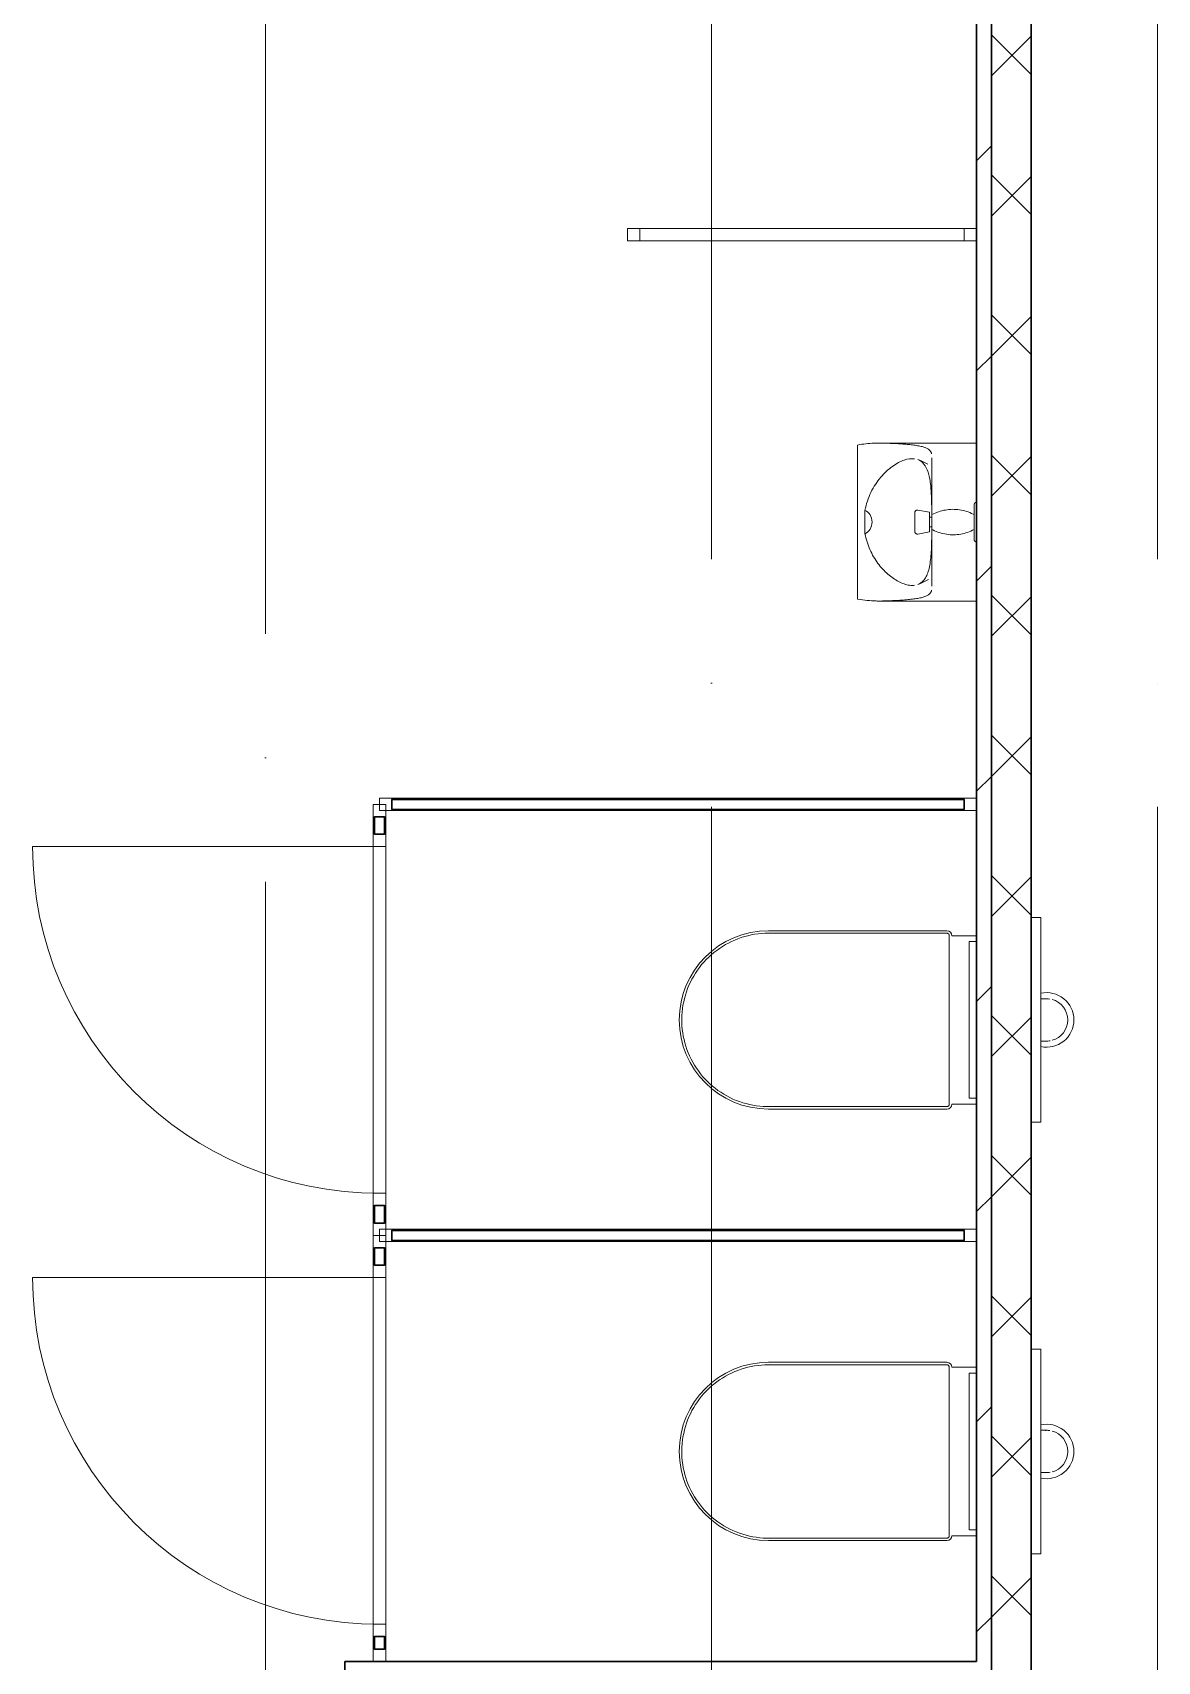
# Model space of a CAD drawing. Header units: millimetres. Extents: x -88595 to 880822, y -1054509 to -148035.
# Drawn here: x 313693 to 315963, y -272077 to -268789 of the extents above; entities that cross this region are included whole.
import ezdxf

# ---------------------------------------------------------------- set-up
doc = ezdxf.new("R2010")
doc.units = ezdxf.units.MM
doc.linetypes.add('ADSK_Линия сетки', pattern=[25, 20, -2.5, 0, -2.5])
for name, color, linetype, lineweight in [('Витраж', 7, 'Continuous', 9), ('Двери', 7, 'Continuous', 9), ('Оборудование', 7, 'Continuous', 18), ('Оси', 7, 'Continuous', 9), ('Сантехника', 7, 'Continuous', 18), ('Стены наружные', 7, 'Continuous', 18), ('Стены разрез', 7, 'Continuous', 30)]:
    doc.layers.add(name, color=color, linetype=linetype, lineweight=lineweight)

# ---------------------------------------------------------------- blocks, each defined once
blk = doc.blocks.new('2 этаж')
at = {"layer": 'Витраж', "extrusion": (0, 0, -1)}
for p, q in [((344227.9, 658624), (344227.9, 658599)), ((344252.9, 658624), (344227.9, 658624)), ((344252.9, 658599), (344252.9, 658624)), ((344227.9, 658599), (344252.9, 658599))]:
    blk.add_line(p, q, dxfattribs=at)
at = {"layer": 'Витраж'}
for p, q in [((344252.9, 658599), (344252.9, 658624)), ((344252.9, 658624), (344907.5, 658624)), ((344907.5, 658624), (344907.5, 658599)), ((344932.5, 658624), (344907.5, 658624)), ((344907.5, 658624), (344907.5, 658599)), ((344907.5, 658599), (344252.9, 658599)), ((344907.5, 658599), (344932.5, 658599)), ((343752.5, 657474), (344907.5, 657474)), ((343715, 657436.5), (343715, 657401.5)), ((343740, 657436.5), (343740, 657401.5)), ((343752.5, 657449), (344907.5, 657449)), ((343715, 657376.5), (343715, 656676.5)), ((343740, 657376.5), (343740, 656676.5)), ((343715, 656651.5), (343715, 656616.5)), ((343740, 656651.5), (343740, 656616.5)), ((343752.5, 656604), (344907.5, 656604)), ((343752.5, 656579), (344907.5, 656579)), ((343715, 656566.5), (343715, 656531.5)), ((343740, 656566.5), (343740, 656531.5)), ((343715, 656506.5), (343715, 655806.5)), ((343740, 656506.5), (343740, 655806.5)), ((343715, 655781.5), (343715, 655756.5)), ((343740, 655781.5), (343740, 655756.5))]:
    blk.add_line(p, q, dxfattribs=at)
at = {"layer": 'Витраж', "lineweight": 18, "extrusion": (0, 0, -1)}
for p, q in [((343740, 657461.5), (343715, 657461.5)), ((343715, 657461.5), (343715, 657436.5)), ((343752.5, 657474), (343727.5, 657474)), ((343727.5, 657474), (343727.5, 657449)), ((343740, 657436.5), (343740, 657461.5)), ((343752.5, 657449), (343752.5, 657474)), ((343715, 657436.5), (343740, 657436.5)), ((343727.5, 657449), (343752.5, 657449)), ((343740, 657401.5), (343715, 657401.5)), ((343715, 657401.5), (343715, 657376.5)), ((343740, 657376.5), (343740, 657401.5)), ((343715, 657376.5), (343740, 657376.5)), ((343740, 656676.5), (343715, 656676.5)), ((343715, 656676.5), (343715, 656651.5)), ((343740, 656651.5), (343740, 656676.5)), ((343715, 656651.5), (343740, 656651.5)), ((343752.5, 656604), (343727.5, 656604)), ((343727.5, 656604), (343727.5, 656579)), ((343752.5, 656579), (343752.5, 656604)), ((343740, 656591.5), (343715, 656591.5)), ((343715, 656591.5), (343715, 656566.5)), ((343727.5, 656579), (343752.5, 656579)), ((343740, 656566.5), (343740, 656591.5)), ((343715, 656566.5), (343740, 656566.5)), ((343740, 656531.5), (343715, 656531.5)), ((343715, 656531.5), (343715, 656506.5)), ((343715, 656506.5), (343740, 656506.5)), ((343740, 656506.5), (343740, 656531.5)), ((343740, 655806.5), (343715, 655806.5)), ((343715, 655806.5), (343715, 655781.5)), ((343715, 655781.5), (343740, 655781.5)), ((343740, 655781.5), (343740, 655806.5))]:
    blk.add_line(p, q, dxfattribs=at)
at = {"layer": 'Витраж', "lineweight": 18}
for p, q in [((344932.5, 657474), (344907.5, 657474)), ((344907.5, 657474), (344907.5, 657449)), ((344932.5, 657449), (344932.5, 657474)), ((344907.5, 657449), (344932.5, 657449)), ((343740, 656616.5), (343715, 656616.5)), ((343715, 656616.5), (343715, 656591.5)), ((343740, 656591.5), (343740, 656616.5)), ((344932.5, 656604), (344907.5, 656604)), ((344907.5, 656604), (344907.5, 656579)), ((344932.5, 656579), (344932.5, 656604)), ((343715, 656591.5), (343740, 656591.5)), ((344907.5, 656579), (344932.5, 656579)), ((343740, 655756.5), (343715, 655756.5)), ((343715, 655756.5), (343715, 655731.5)), ((343740, 655731.5), (343740, 655756.5)), ((343715, 655731.5), (343740, 655731.5))]:
    blk.add_line(p, q, dxfattribs=at)
at = {"layer": 'Двери'}
for p, q in [((343715, 657376.5), (343027.5, 657376.5)), ((343715, 656506.5), (343027.5, 656506.5))]:
    blk.add_line(p, q, dxfattribs=at)
for centre in [(343727.5, 657376.5), (343727.5, 656506.5)]:
    blk.add_arc(centre, 700, 180, 270, dxfattribs=at)
at = {"layer": 'Оси', "linetype": 'ADSK_Линия сетки', "ltscale": 100}
for p, q in [((343497.5, 697307.1), (343497.5, 631330.4)), ((344397.5, 662456.5), (344397.5, 632600.4)), ((345297.5, 662456.5), (345297.5, 632600.4))]:
    blk.add_line(p, q, dxfattribs=at)
at = {"layer": 'Сантехника'}
for p, q in [((344692.5, 657876), (344692.5, 658187)), ((344932.5, 658191), (344735.4, 658191)), ((344842.3, 658141.5), (344842.3, 658040.2)), ((344707.3, 658031.5), (344707.3, 658055.1)), ((344837.5, 658051.5), (344813.8, 658055.7)), ((344837.5, 658031.5), (344837.5, 658051.5)), ((344842.1, 658055.4), (344842.1, 658040.2)), ((344707.3, 658007.9), (344707.3, 658031.5)), ((344842.5, 658041.5), (344837.5, 658041.5)), ((344837.5, 658011.5), (344837.5, 658031.5)), ((344837.5, 658021.5), (344842.5, 658021.5)), ((344842.1, 658022.8), (344842.1, 658007.6)), ((344842.3, 658022.8), (344842.3, 657921.5)), ((344842.5, 658046.5), (344842.5, 658031.5)), ((344842.5, 658031.5), (344842.5, 658016.5)), ((344813.8, 658007.3), (344837.5, 658011.5)), ((344735.4, 657872.1), (344932.5, 657872.1)), ((344872.5, 657206.5), (344512.5, 657206.5)), ((344872.5, 657201.5), (344512.5, 657201.5)), ((344877.5, 656856.5), (344877.5, 657196.5)), ((344932.5, 657196.5), (344882.5, 657196.5)), ((344917.5, 656868.3), (344917.5, 657184.7)), ((344917.5, 657184.7), (344932.5, 657184.7)), ((344932.5, 656868.3), (344917.5, 656868.3)), ((344512.5, 656851.5), (344872.5, 656851.5)), ((344512.5, 656846.5), (344872.5, 656846.5)), ((344882.5, 656856.5), (344932.5, 656856.5)), ((344872.5, 656335.3), (344512.5, 656335.3)), ((344872.5, 656330.3), (344512.5, 656330.3)), ((344877.5, 655985.3), (344877.5, 656325.3)), ((344932.5, 656325.3), (344882.5, 656325.3)), ((344917.5, 655997.1), (344917.5, 656313.5)), ((344917.5, 656313.5), (344932.5, 656313.5)), ((344512.5, 655980.3), (344872.5, 655980.3)), ((344882.5, 655985.3), (344932.5, 655985.3)), ((344932.5, 655997.1), (344917.5, 655997.1)), ((344512.5, 655975.3), (344872.5, 655975.3))]:
    blk.add_line(p, q, dxfattribs=at)
at = {"layer": 'Сантехника', "lineweight": 9}
for p, q in [((345062.5, 657233.3), (345042.5, 657233.3)), ((345062.5, 657208.3), (345062.5, 657233.3)), ((345062.5, 657208.3), (345062.5, 656844.8)), ((345062.5, 656819.8), (345062.5, 656844.8)), ((345042.5, 656819.8), (345062.5, 656819.8)), ((345062.5, 656362), (345042.5, 656362)), ((345062.5, 656337), (345062.5, 656362)), ((345062.5, 656337), (345062.5, 655973.5)), ((345042.5, 655948.5), (345062.5, 655948.5)), ((345062.5, 655948.5), (345062.5, 655973.5))]:
    blk.add_line(p, q, dxfattribs=at)
at = {"layer": 'Сантехника', "flags": 128}
for points in [[(344833.9, 658148.4), (344828.7, 658151.1), (344823.3, 658153.7), (344817.8, 658156.1), (344813.8, 658157.6)], [(344808, 658050.8), (344808, 658051), (344808, 658051.2), (344808, 658051.4), (344808, 658051.6), (344808.1, 658051.7), (344808.1, 658051.9), (344808.2, 658052.1), (344808.2, 658052.3), (344808.3, 658052.5), (344808.4, 658052.7), (344808.4, 658052.9), (344808.5, 658053.1), (344808.6, 658053.2), (344808.7, 658053.4), (344808.8, 658053.6), (344808.9, 658053.7), (344809.1, 658053.9), (344809.2, 658054.1), (344809.3, 658054.2), (344809.5, 658054.3), (344809.6, 658054.5), (344809.8, 658054.6), (344809.9, 658054.7), (344810.1, 658054.9), (344810.3, 658055), (344810.4, 658055.1), (344810.6, 658055.2), (344810.8, 658055.3), (344811, 658055.3), (344811.1, 658055.4), (344811.3, 658055.5), (344811.5, 658055.5), (344811.7, 658055.6), (344811.9, 658055.6), (344812.1, 658055.7), (344812.3, 658055.7), (344812.5, 658055.7), (344812.7, 658055.8), (344812.9, 658055.8), (344813.1, 658055.8), (344813.3, 658055.7), (344813.5, 658055.7), (344813.7, 658055.7), (344813.8, 658055.7)], [(344808, 658031.5), (344808, 658032.3), (344808, 658033), (344808, 658033.8), (344808, 658034.6), (344808, 658035.3), (344808, 658036.1), (344808, 658036.8), (344808, 658037.6), (344808, 658038.3), (344808, 658039), (344808, 658039.7), (344808, 658040.4), (344808, 658041.1), (344808, 658041.7), (344808, 658042.4), (344808, 658043), (344808, 658043.6), (344808, 658044.2), (344808, 658044.8), (344808, 658045.3), (344808, 658045.8), (344808, 658046.3), (344808, 658046.8), (344808, 658047.3), (344808, 658047.7), (344808, 658048.1), (344808, 658048.5), (344808, 658048.8), (344808, 658049.2), (344808, 658049.4), (344808, 658049.7), (344808, 658049.9), (344808, 658050.2), (344808, 658050.3), (344808, 658050.5), (344808, 658050.6), (344808, 658050.7), (344808, 658050.7), (344808, 658050.8)], [(344808, 658050.8), (344808, 658050.7), (344808, 658050.7), (344808, 658050.6), (344808, 658050.5), (344808, 658050.4), (344808, 658050.2), (344808, 658050), (344808, 658049.8), (344808, 658049.5), (344808, 658049.2), (344808, 658048.9), (344808, 658048.6), (344808, 658048.2), (344808, 658047.8), (344808, 658047.4), (344808, 658046.9), (344808, 658046.5), (344808, 658046), (344808, 658045.5), (344808, 658044.9), (344808, 658044.4), (344808, 658043.8), (344808, 658043.2), (344808, 658042.5), (344808, 658041.9), (344808, 658041.3), (344808, 658040.6), (344808, 658039.9), (344808, 658039.2), (344808, 658038.5), (344808, 658037.8), (344808, 658037), (344808, 658036.3), (344808, 658035.5), (344808, 658034.8), (344808, 658034), (344808, 658033.3), (344808, 658032.5), (344808, 658031.7), (344808, 658031.5)], [(344842.5, 658046.5), (344845.7, 658048.1), (344849, 658049.6), (344852.3, 658051), (344855.7, 658052.3), (344859.1, 658053.4), (344862.6, 658054.3), (344866.1, 658055.2), (344869.6, 658055.8), (344873.2, 658056.4), (344876.7, 658056.8), (344880.3, 658057.1), (344883.9, 658057.2), (344887.5, 658057.1), (344891.1, 658057), (344894.7, 658056.6), (344898.3, 658056.2), (344901.8, 658055.6), (344905.4, 658054.8), (344908.8, 658054), (344912.3, 658052.9), (344915.7, 658051.8), (344919.1, 658050.5), (344922.4, 658049), (344925.6, 658047.5), (344927.5, 658046.5)], [(344927.5, 658066.5), (344927.5, 658066.7), (344927.5, 658066.9), (344927.5, 658067.1), (344927.6, 658067.3), (344927.6, 658067.5), (344927.6, 658067.7), (344927.7, 658067.9), (344927.8, 658068.1), (344927.8, 658068.3), (344927.9, 658068.5), (344928, 658068.6), (344928.1, 658068.8), (344928.2, 658069), (344928.3, 658069.2), (344928.4, 658069.3), (344928.5, 658069.5), (344928.6, 658069.6), (344928.7, 658069.8), (344928.9, 658070), (344929, 658070.1), (344929.2, 658070.2), (344929.3, 658070.4), (344929.5, 658070.5), (344929.6, 658070.6), (344929.8, 658070.7), (344930, 658070.8), (344930.1, 658070.9), (344930.3, 658071), (344930.5, 658071.1), (344930.7, 658071.2), (344930.9, 658071.2), (344931.1, 658071.3), (344931.3, 658071.3), (344931.5, 658071.4), (344931.7, 658071.4), (344931.8, 658071.5), (344932, 658071.5), (344932.2, 658071.5), (344932.4, 658071.5), (344932.5, 658071.5)], [(344927.5, 658046.5), (344927.5, 658047.7), (344927.5, 658048.9), (344927.5, 658050.1), (344927.5, 658051.3), (344927.5, 658052.4), (344927.5, 658053.5), (344927.5, 658054.6), (344927.5, 658055.6), (344927.5, 658056.6), (344927.5, 658057.6), (344927.5, 658058.5), (344927.5, 658059.4), (344927.5, 658060.2), (344927.5, 658061), (344927.5, 658061.7), (344927.5, 658062.4), (344927.5, 658063), (344927.5, 658063.6), (344927.5, 658064.1), (344927.5, 658064.6), (344927.5, 658065), (344927.5, 658065.4), (344927.5, 658065.7), (344927.5, 658066), (344927.5, 658066.2), (344927.5, 658066.4), (344927.5, 658066.5), (344927.5, 658066.5)], [(344927.5, 658066.5), (344927.5, 658066.5), (344927.5, 658066.4), (344927.5, 658066.3), (344927.5, 658066.1), (344927.5, 658065.8), (344927.5, 658065.5), (344927.5, 658065.1), (344927.5, 658064.7), (344927.5, 658064.3), (344927.5, 658063.7), (344927.5, 658063.2), (344927.5, 658062.6), (344927.5, 658061.9), (344927.5, 658061.2), (344927.5, 658060.4), (344927.5, 658059.6), (344927.5, 658058.7), (344927.5, 658057.8), (344927.5, 658056.9), (344927.5, 658055.9), (344927.5, 658054.9), (344927.5, 658053.8), (344927.5, 658052.7), (344927.5, 658051.6), (344927.5, 658050.4), (344927.5, 658049.2), (344927.5, 658048), (344927.5, 658046.8), (344927.5, 658045.5), (344927.5, 658044.2), (344927.5, 658042.9), (344927.5, 658041.5), (344927.5, 658040.2), (344927.5, 658038.8), (344927.5, 658037.5), (344927.5, 658036.1), (344927.5, 658034.7), (344927.5, 658033.3), (344927.5, 658031.9), (344927.5, 658031.5)], [(344808, 658031.5), (344808, 658030.7), (344808, 658030), (344808, 658029.2), (344808, 658028.4), (344808, 658027.7), (344808, 658026.9), (344808, 658026.2), (344808, 658025.5), (344808, 658024.7), (344808, 658024), (344808, 658023.3), (344808, 658022.6), (344808, 658021.9), (344808, 658021.3), (344808, 658020.6), (344808, 658020), (344808, 658019.4), (344808, 658018.8), (344808, 658018.2), (344808, 658017.7), (344808, 658017.2), (344808, 658016.7), (344808, 658016.2), (344808, 658015.7), (344808, 658015.3), (344808, 658014.9), (344808, 658014.5), (344808, 658014.2), (344808, 658013.9), (344808, 658013.6), (344808, 658013.3), (344808, 658013.1), (344808, 658012.9), (344808, 658012.7), (344808, 658012.5), (344808, 658012.4), (344808, 658012.3), (344808, 658012.3), (344808, 658012.3)], [(344808, 658012.3), (344808, 658012.3), (344808, 658012.3), (344808, 658012.4), (344808, 658012.5), (344808, 658012.6), (344808, 658012.8), (344808, 658013), (344808, 658013.2), (344808, 658013.5), (344808, 658013.8), (344808, 658014.1), (344808, 658014.4), (344808, 658014.8), (344808, 658015.2), (344808, 658015.6), (344808, 658016.1), (344808, 658016.5), (344808, 658017), (344808, 658017.6), (344808, 658018.1), (344808, 658018.7), (344808, 658019.2), (344808, 658019.8), (344808, 658020.5), (344808, 658021.1), (344808, 658021.8), (344808, 658022.4), (344808, 658023.1), (344808, 658023.8), (344808, 658024.5), (344808, 658025.3), (344808, 658026), (344808, 658026.7), (344808, 658027.5), (344808, 658028.2), (344808, 658029), (344808, 658029.8), (344808, 658030.5), (344808, 658031.3), (344808, 658031.5)], [(344927.5, 658016.5), (344924.3, 658014.9), (344921, 658013.4), (344917.7, 658012), (344914.3, 658010.7), (344910.9, 658009.6), (344907.4, 658008.7), (344903.9, 658007.9), (344900.4, 658007.2), (344896.8, 658006.6), (344893.3, 658006.2), (344889.7, 658006), (344886.1, 658005.8), (344882.5, 658005.9), (344878.9, 658006), (344875.3, 658006.4), (344871.7, 658006.8), (344868.2, 658007.4), (344864.6, 658008.2), (344861.2, 658009.1), (344857.7, 658010.1), (344854.3, 658011.2), (344850.9, 658012.5), (344847.6, 658014), (344844.4, 658015.5), (344842.5, 658016.5)], [(344927.5, 658031.5), (344927.5, 658030.1), (344927.5, 658028.7), (344927.5, 658027.3), (344927.5, 658025.9), (344927.5, 658024.6), (344927.5, 658023.2), (344927.5, 658021.8), (344927.5, 658020.5), (344927.5, 658019.2), (344927.5, 658017.9), (344927.5, 658016.6), (344927.5, 658015.3), (344927.5, 658014.1), (344927.5, 658012.9), (344927.5, 658011.7), (344927.5, 658010.6), (344927.5, 658009.5), (344927.5, 658008.4), (344927.5, 658007.4), (344927.5, 658006.4), (344927.5, 658005.4), (344927.5, 658004.5), (344927.5, 658003.7), (344927.5, 658002.8), (344927.5, 658002.1), (344927.5, 658001.3), (344927.5, 658000.6), (344927.5, 658000), (344927.5, 657999.4), (344927.5, 657998.9), (344927.5, 657998.4), (344927.5, 657998), (344927.5, 657997.6), (344927.5, 657997.3), (344927.5, 657997), (344927.5, 657996.8), (344927.5, 657996.7), (344927.5, 657996.6), (344927.5, 657996.5)], [(344813.8, 658007.3), (344813.6, 658007.3), (344813.4, 658007.3), (344813.2, 658007.3), (344813, 658007.3), (344812.8, 658007.3), (344812.6, 658007.3), (344812.4, 658007.3), (344812.2, 658007.3), (344812, 658007.3), (344811.8, 658007.4), (344811.6, 658007.4), (344811.5, 658007.5), (344811.3, 658007.6), (344811.1, 658007.6), (344810.9, 658007.7), (344810.7, 658007.8), (344810.5, 658007.9), (344810.4, 658008), (344810.2, 658008.1), (344810, 658008.2), (344809.9, 658008.3), (344809.7, 658008.4), (344809.6, 658008.6), (344809.4, 658008.7), (344809.3, 658008.9), (344809.1, 658009), (344809, 658009.2), (344808.9, 658009.3), (344808.8, 658009.5), (344808.7, 658009.7), (344808.6, 658009.8), (344808.5, 658010), (344808.4, 658010.2), (344808.3, 658010.4), (344808.3, 658010.6), (344808.2, 658010.8), (344808.1, 658010.9), (344808.1, 658011.1), (344808, 658011.3), (344808, 658011.5), (344808, 658011.7), (344808, 658011.9), (344808, 658012.1), (344808, 658012.3)], [(344927.5, 657996.5), (344927.5, 657996.5), (344927.5, 657996.6), (344927.5, 657996.8), (344927.5, 657997), (344927.5, 657997.2), (344927.5, 657997.5), (344927.5, 657997.9), (344927.5, 657998.3), (344927.5, 657998.7), (344927.5, 657999.3), (344927.5, 657999.8), (344927.5, 658000.5), (344927.5, 658001.1), (344927.5, 658001.9), (344927.5, 658002.6), (344927.5, 658003.4), (344927.5, 658004.3), (344927.5, 658005.2), (344927.5, 658006.1), (344927.5, 658007.1), (344927.5, 658008.1), (344927.5, 658009.2), (344927.5, 658010.3), (344927.5, 658011.4), (344927.5, 658012.6), (344927.5, 658013.8), (344927.5, 658015), (344927.5, 658016.3)], [(344932.5, 657991.5), (344932.3, 657991.5), (344932.1, 657991.5), (344931.9, 657991.5), (344931.7, 657991.6), (344931.5, 657991.6), (344931.3, 657991.6), (344931.1, 657991.7), (344930.9, 657991.8), (344930.7, 657991.8), (344930.6, 657991.9), (344930.4, 657992), (344930.2, 657992.1), (344930, 657992.2), (344929.8, 657992.3), (344929.7, 657992.4), (344929.5, 657992.5), (344929.4, 657992.6), (344929.2, 657992.7), (344929.1, 657992.9), (344928.9, 657993), (344928.8, 657993.2), (344928.6, 657993.3), (344928.5, 657993.5), (344928.4, 657993.6), (344928.3, 657993.8), (344928.2, 657994), (344928.1, 657994.1), (344928, 657994.3), (344927.9, 657994.5), (344927.8, 657994.7), (344927.8, 657994.9), (344927.7, 657995.1), (344927.7, 657995.3), (344927.6, 657995.5), (344927.6, 657995.7), (344927.5, 657995.9), (344927.5, 657996.1), (344927.5, 657996.3), (344927.5, 657996.5), (344927.5, 657996.5)], [(344813.8, 657905.4), (344819.4, 657907.6), (344824.9, 657910), (344830.2, 657912.6), (344835.3, 657915.5)], [(344512.5, 657201.5), (344505.5, 657201.4), (344498.5, 657200.9), (344491.6, 657200.2), (344484.6, 657199.3), (344477.7, 657198), (344470.9, 657196.5), (344464.1, 657194.7), (344457.5, 657192.6), (344450.9, 657190.3), (344444.4, 657187.7), (344438, 657184.8), (344431.7, 657181.7), (344425.5, 657178.4), (344419.5, 657174.8), (344413.7, 657170.9), (344408, 657166.9), (344402.5, 657162.6), (344397.1, 657158.1), (344391.9, 657153.4), (344387, 657148.4), (344382.2, 657143.3), (344377.6, 657138), (344373.3, 657132.5), (344369.1, 657126.9), (344365.2, 657121.1), (344361.6, 657115.1), (344358.2, 657109), (344355, 657102.8), (344352.1, 657096.4), (344349.4, 657089.9), (344347, 657083.3), (344344.8, 657076.7), (344343, 657069.9), (344341.4, 657063.1), (344340, 657056.3), (344339, 657049.3), (344338.2, 657042.4), (344337.7, 657035.4), (344337.5, 657028.4), (344337.6, 657021.4), (344337.9, 657014.4), (344338.5, 657007.4), (344339.4, 657000.5), (344340.6, 656993.6), (344342.1, 656986.7), (344343.8, 656980), (344345.8, 656973.3), (344348.1, 656966.6), (344350.6, 656960.1), (344353.4, 656953.7), (344356.4, 656947.4), (344359.7, 656941.2), (344363.2, 656935.2), (344367, 656929.3), (344371, 656923.5), (344375.2, 656917.9), (344379.7, 656912.5), (344384.4, 656907.3), (344389.2, 656902.3), (344394.3, 656897.5), (344399.5, 656892.8), (344405, 656888.4), (344410.6, 656884.2), (344416.4, 656880.3), (344422.3, 656876.6), (344428.4, 656873.1), (344434.6, 656869.8), (344440.9, 656866.8), (344447.3, 656864.1), (344453.9, 656861.6), (344460.5, 656859.4), (344467.2, 656857.5), (344474, 656855.8), (344480.9, 656854.4), (344487.8, 656853.3), (344494.8, 656852.4), (344501.7, 656851.8), (344508.7, 656851.5), (344512.5, 656851.5)], [(344877.5, 657196.5), (344877.5, 657196.7), (344877.5, 657196.9), (344877.5, 657197.1), (344877.4, 657197.3), (344877.4, 657197.5), (344877.4, 657197.7), (344877.3, 657197.9), (344877.2, 657198.1), (344877.2, 657198.3), (344877.1, 657198.5), (344877, 657198.6), (344876.9, 657198.8), (344876.8, 657199), (344876.7, 657199.2), (344876.6, 657199.3), (344876.5, 657199.5), (344876.4, 657199.6), (344876.3, 657199.8), (344876.1, 657200), (344876, 657200.1), (344875.8, 657200.2), (344875.7, 657200.4), (344875.5, 657200.5), (344875.4, 657200.6), (344875.2, 657200.7), (344875, 657200.8), (344874.9, 657200.9), (344874.7, 657201), (344874.5, 657201.1), (344874.3, 657201.2), (344874.1, 657201.2), (344873.9, 657201.3), (344873.7, 657201.3), (344873.5, 657201.4), (344873.4, 657201.4), (344873.2, 657201.5), (344873, 657201.5), (344872.8, 657201.5), (344872.6, 657201.5), (344872.5, 657201.5)], [(344872.5, 656851.5), (344872.7, 656851.5), (344872.9, 656851.5), (344873.1, 656851.5), (344873.3, 656851.6), (344873.5, 656851.6), (344873.7, 656851.6), (344873.9, 656851.7), (344874.1, 656851.8), (344874.3, 656851.8), (344874.4, 656851.9), (344874.6, 656852), (344874.8, 656852.1), (344875, 656852.2), (344875.2, 656852.3), (344875.3, 656852.4), (344875.5, 656852.5), (344875.6, 656852.6), (344875.8, 656852.7), (344875.9, 656852.9), (344876.1, 656853), (344876.2, 656853.2), (344876.4, 656853.3), (344876.5, 656853.5), (344876.6, 656853.6), (344876.7, 656853.8), (344876.8, 656854), (344876.9, 656854.1), (344877, 656854.3), (344877.1, 656854.5), (344877.2, 656854.7), (344877.2, 656854.9), (344877.3, 656855.1), (344877.3, 656855.3), (344877.4, 656855.5), (344877.4, 656855.7), (344877.5, 656855.9), (344877.5, 656856.1), (344877.5, 656856.3), (344877.5, 656856.5), (344877.5, 656856.5)], [(344512.5, 656330.3), (344505.5, 656330.1), (344498.5, 656329.7), (344491.6, 656329), (344484.6, 656328), (344477.7, 656326.8), (344470.9, 656325.2), (344464.1, 656323.4), (344457.5, 656321.4), (344450.9, 656319), (344444.4, 656316.4), (344438, 656313.6), (344431.7, 656310.5), (344425.5, 656307.1), (344419.5, 656303.5), (344413.7, 656299.7), (344408, 656295.6), (344402.5, 656291.3), (344397.1, 656286.8), (344391.9, 656282.1), (344387, 656277.2), (344382.2, 656272.1), (344377.6, 656266.8), (344373.3, 656261.3), (344369.1, 656255.6), (344365.2, 656249.8), (344361.6, 656243.8), (344358.2, 656237.7), (344355, 656231.5), (344352.1, 656225.1), (344349.4, 656218.7), (344347, 656212.1), (344344.8, 656205.4), (344343, 656198.7), (344341.4, 656191.9), (344340, 656185), (344339, 656178.1), (344338.2, 656171.1), (344337.7, 656164.1), (344337.5, 656157.1), (344337.6, 656150.1), (344337.9, 656143.2), (344338.5, 656136.2), (344339.4, 656129.2), (344340.6, 656122.3), (344342.1, 656115.5), (344343.8, 656108.7), (344345.8, 656102), (344348.1, 656095.4), (344350.6, 656088.9), (344353.4, 656082.4), (344356.4, 656076.1), (344359.7, 656069.9), (344363.2, 656063.9), (344367, 656058), (344371, 656052.3), (344375.2, 656046.7), (344379.7, 656041.3), (344384.4, 656036.1), (344389.2, 656031), (344394.3, 656026.2), (344399.5, 656021.6), (344405, 656017.2), (344410.6, 656013), (344416.4, 656009), (344422.3, 656005.3), (344428.4, 656001.8), (344434.6, 655998.6), (344440.9, 655995.6), (344447.3, 655992.8), (344453.9, 655990.4), (344460.5, 655988.2), (344467.2, 655986.2), (344474, 655984.5), (344480.9, 655983.1), (344487.8, 655982), (344494.8, 655981.2), (344501.7, 655980.6), (344508.7, 655980.3), (344512.5, 655980.3)], [(344877.5, 656325.3), (344877.5, 656325.5), (344877.5, 656325.7), (344877.5, 656325.9), (344877.4, 656326.1), (344877.4, 656326.2), (344877.4, 656326.4), (344877.3, 656326.6), (344877.2, 656326.8), (344877.2, 656327), (344877.1, 656327.2), (344877, 656327.4), (344876.9, 656327.6), (344876.8, 656327.7), (344876.7, 656327.9), (344876.6, 656328.1), (344876.5, 656328.2), (344876.4, 656328.4), (344876.3, 656328.6), (344876.1, 656328.7), (344876, 656328.8), (344875.8, 656329), (344875.7, 656329.1), (344875.5, 656329.2), (344875.4, 656329.4), (344875.2, 656329.5), (344875, 656329.6), (344874.9, 656329.7), (344874.7, 656329.8), (344874.5, 656329.8), (344874.3, 656329.9), (344874.1, 656330), (344873.9, 656330), (344873.7, 656330.1), (344873.5, 656330.1), (344873.4, 656330.2), (344873.2, 656330.2), (344873, 656330.2), (344872.8, 656330.2), (344872.6, 656330.3), (344872.5, 656330.3)], [(344872.5, 655980.3), (344872.7, 655980.3), (344872.9, 655980.3), (344873.1, 655980.3), (344873.3, 655980.3), (344873.5, 655980.4), (344873.7, 655980.4), (344873.9, 655980.5), (344874.1, 655980.5), (344874.3, 655980.6), (344874.4, 655980.7), (344874.6, 655980.7), (344874.8, 655980.8), (344875, 655980.9), (344875.2, 655981), (344875.3, 655981.1), (344875.5, 655981.2), (344875.6, 655981.4), (344875.8, 655981.5), (344875.9, 655981.6), (344876.1, 655981.8), (344876.2, 655981.9), (344876.4, 655982.1), (344876.5, 655982.2), (344876.6, 655982.4), (344876.7, 655982.6), (344876.8, 655982.7), (344876.9, 655982.9), (344877, 655983.1), (344877.1, 655983.3), (344877.2, 655983.4), (344877.2, 655983.6), (344877.3, 655983.8), (344877.3, 655984), (344877.4, 655984.2), (344877.4, 655984.4), (344877.5, 655984.6), (344877.5, 655984.8), (344877.5, 655985), (344877.5, 655985.2), (344877.5, 655985.3)]]:
    blk.add_lwpolyline(points, dxfattribs=at)
at = {"layer": 'Сантехника', "lineweight": 9, "flags": 128}
for points in [[(345073.9, 657069.2), (345073.9, 657069.2), (345073.8, 657069.2), (345073.6, 657069.2), (345073.4, 657069.2), (345073.1, 657069.2), (345072.7, 657069.2), (345072.2, 657069.2), (345071.7, 657069.2), (345071.1, 657069.2), (345070.4, 657069.2), (345069.7, 657069.2), (345068.9, 657069.2), (345068, 657069.2), (345067.1, 657069.2), (345066.1, 657069.2), (345065, 657069.2), (345063.9, 657069.2), (345062.8, 657069.2)], [(345063.6, 656983.8), (345064.8, 656983.8), (345065.8, 656983.8), (345066.8, 656983.8), (345067.8, 656983.8), (345068.6, 656983.8), (345069.5, 656983.8), (345070.2, 656983.8), (345070.9, 656983.8), (345071.5, 656983.8), (345072.1, 656983.8), (345072.5, 656983.8), (345073, 656983.8), (345073.3, 656983.8), (345073.6, 656983.8), (345073.8, 656983.8), (345073.9, 656983.8), (345073.9, 656983.8), (345073.9, 656983.8)], [(345073.9, 656198), (345073.9, 656198), (345073.8, 656198), (345073.6, 656198), (345073.4, 656198), (345073.1, 656198), (345072.7, 656198), (345072.2, 656198), (345071.7, 656198), (345071.1, 656198), (345070.4, 656198), (345069.7, 656198), (345068.9, 656198), (345068, 656198), (345067.1, 656198), (345066.1, 656198), (345065, 656198), (345063.9, 656198), (345062.8, 656198)], [(345063.6, 656112.6), (345064.8, 656112.6), (345065.8, 656112.6), (345066.8, 656112.6), (345067.8, 656112.6), (345068.6, 656112.6), (345069.5, 656112.6), (345070.2, 656112.6), (345070.9, 656112.6), (345071.5, 656112.6), (345072.1, 656112.6), (345072.5, 656112.6), (345073, 656112.6), (345073.3, 656112.6), (345073.6, 656112.6), (345073.8, 656112.6), (345073.9, 656112.6), (345073.9, 656112.6), (345073.9, 656112.6)]]:
    blk.add_lwpolyline(points, dxfattribs=at)
at = {"layer": 'Сантехника'}
for centre, radius, start, end in [((344512.5, 657026.5), 180, 90, 270), ((344512.5, 657026.5), 175, 90, 90.9078), ((344512.5, 657026.5), 175, 90, 90.9078), ((344872.5, 657196.5), 10, 0, 90), ((344872.5, 657196.5), 5, 60, 90), ((344872.5, 657196.5), 5, 60, 90), ((344872.5, 657196.5), 5, 60, 75), ((344872.5, 657196.5), 5, 0, 30), ((344872.5, 657196.5), 5, 0, 30), ((344872.5, 657196.5), 5, 0, 30), ((344512.5, 657026.5), 175, 269.0922, 270), ((344512.5, 657026.5), 175, 269.0922, 270), ((344872.5, 656856.5), 10, 270, 0), ((344872.5, 656856.5), 5, 270, 300), ((344872.5, 656856.5), 5, 270, 300), ((344872.5, 656856.5), 5, 285, 300), ((344872.5, 656856.5), 5, 330, 0), ((344872.5, 656856.5), 5, 330, 0), ((344872.5, 656856.5), 5, 330, 0), ((344512.5, 656155.3), 180, 90, 270), ((344512.5, 656155.3), 175, 90, 90.9078), ((344512.5, 656155.3), 175, 90, 90.9078), ((344872.5, 656325.3), 10, 0, 90), ((344872.5, 656325.3), 5, 60, 90), ((344872.5, 656325.3), 5, 60, 90), ((344872.5, 656325.3), 5, 60, 75), ((344872.5, 656325.3), 5, 0, 30), ((344872.5, 656325.3), 5, 0, 30), ((344872.5, 656325.3), 5, 0, 30), ((344512.5, 656155.3), 175, 269.0922, 270), ((344512.5, 656155.3), 175, 269.0922, 270), ((344872.5, 655985.3), 10, 270, 0), ((344872.5, 655985.3), 5, 270, 300), ((344872.5, 655985.3), 5, 270, 300), ((344872.5, 655985.3), 5, 285, 300), ((344872.5, 655985.3), 5, 330, 0), ((344872.5, 655985.3), 5, 330, 0), ((344872.5, 655985.3), 5, 330, 0)]:
    blk.add_arc(centre, radius, start, end, dxfattribs=at)
at = {"layer": 'Сантехника', "lineweight": 9}
for centre, radius, start, end in [((345073.9, 657026.5), 55, 0, 102.0258), ((345073.9, 657026.5), 42.7, 92.2417, 94.1976), ((345073.9, 657026.5), 42.7, 87.9172, 90), ((345073.9, 657026.5), 42.7, 80.8699, 90), ((345073.9, 657026.5), 42.7, 0, 75), ((345073.9, 657026.5), 55, 257.9742, 0), ((345073.9, 657026.5), 42.7, 285, 0), ((345073.9, 657026.5), 42.7, 267.2428, 279.4986), ((345073.9, 657026.5), 42.7, 270, 272.5338), ((345073.9, 656155.3), 55, 0, 102.0258), ((345073.9, 656155.3), 42.7, 92.2417, 94.1976), ((345073.9, 656155.3), 42.7, 87.9172, 90), ((345073.9, 656155.3), 42.7, 80.8699, 90), ((345073.9, 656155.3), 42.7, 0, 75), ((345073.9, 656155.3), 55, 257.9742, 0), ((345073.9, 656155.3), 42.7, 285, 0), ((345073.9, 656155.3), 42.7, 267.2428, 279.4986), ((345073.9, 656155.3), 42.7, 270, 272.5338)]:
    blk.add_arc(centre, radius, start, end, dxfattribs=at)
at = {"layer": 'Сантехника'}
for major_axis, start_param, end_param in [((0, 25), 4.712389, 5.943447), ((0, -25), 0.339739, 1.570796)]:
    blk.add_ellipse((344700.2, 658031.5), major_axis=major_axis, ratio=0.859293, start_param=start_param, end_param=end_param, dxfattribs=at)
for points, knots in [([(344692.5, 658187), (344698.2, 658188.1), (344709.3, 658189.7), (344722.7, 658190.7), (344732.9, 658191), (344740.4, 658190.9), (344747.8, 658190.8), (344754.9, 658190.5), (344761.9, 658190.2), (344770.8, 658189.8), (344781.3, 658189.2), (344792.8, 658188.3), (344803.7, 658187.1), (344813.8, 658185.7), (344822.8, 658183.9), (344830.1, 658181.5), (344834.9, 658179), (344837.4, 658176.8), (344838.7, 658175.5), (344839.5, 658174.3), (344840.2, 658173.2), (344840.9, 658172.1), (344841.3, 658171), (344841.6, 658170.2), (344841.7, 658169.7), (344841.8, 658169.4), (344841.8, 658169.3)], [-1, -1, -1, -1, -0.9416667, -0.8833333, -0.8541667, -0.825, -0.7958333, -0.7666667, -0.7375, -0.7083333, -0.65, -0.5916667, -0.5333333, -0.4666667, -0.4, -0.3333333, -0.2666667, -0.2333333, -0.2166667, -0.2, -0.1833333, -0.1666667, -0.15, -0.1416667, -0.1375, -0.1333333, -0.1333333, -0.1333333, -0.1333333]), ([(344707.3, 658055.1), (344708.5, 658061.5), (344711.7, 658074), (344719, 658091.7), (344728.1, 658107.8), (344742.4, 658126.9), (344762.6, 658145.4), (344787, 658158.2), (344801.2, 658160), (344807.4, 658159.1)], [0, 0, 0, 0, 0.0526316, 0.1052632, 0.1578947, 0.2105263, 0.3157895, 0.4210526, 0.5263158, 0.5263158, 0.5263158, 0.5263158]), ([(344816.2, 658156.6), (344818.9, 658155.3), (344825.6, 658150.7), (344833.7, 658137.9), (344839.1, 658116.1), (344841.1, 658092.9), (344841.8, 658072), (344842, 658061), (344842.1, 658055.4)], [0.5789474, 0.5789474, 0.5789474, 0.5789474, 0.6315789, 0.7236842, 0.8157895, 0.9078947, 0.9539474, 1, 1, 1, 1]), ([(344842.5, 658160.8), (344842.5, 658160.6), (344842.5, 658160.4), (344842.5, 658159.8), (344842.5, 658158.7), (344842.5, 658157), (344842.4, 658154.9), (344842.4, 658151.8), (344842.4, 658147.5), (344842.3, 658143.6), (344842.3, 658141.5)], [-0.06666667, -0.06666667, -0.06666667, -0.06666667, -0.06458333, -0.0625, -0.05833333, -0.05, -0.04166667, -0.03333333, -0.01666667, 0, 0, 0, 0]), ([(344807.4, 657903.9), (344804.3, 657903.5), (344794.3, 657903.5), (344775.9, 657909.6), (344753.3, 657925.2), (344732.9, 657947.1), (344719, 657970.4), (344711.1, 657991.3), (344708.4, 658002.3), (344707.3, 658007.9)], [0.4736842, 0.4736842, 0.4736842, 0.4736842, 0.5263158, 0.6315789, 0.7236842, 0.8157895, 0.9078947, 0.9539474, 1, 1, 1, 1]), ([(344842.1, 658007.6), (344842, 658001.2), (344841.8, 657988.7), (344841.1, 657971), (344839.7, 657955), (344836.8, 657936), (344830.4, 657917.4), (344821.6, 657909), (344816.2, 657906.4)], [0, 0, 0, 0, 0.0526316, 0.1052632, 0.1578947, 0.2105263, 0.3157895, 0.4210526, 0.4210526, 0.4210526, 0.4210526]), ([(344842.3, 657921.5), (344842.3, 657918.4), (344842.4, 657914.2), (344842.4, 657909.3), (344842.5, 657906), (344842.5, 657903.8), (344842.5, 657902.6), (344842.5, 657902.2), (344842.5, 657902.1)], [-1, -1, -1, -1, -0.975, -0.9625, -0.95, -0.9375, -0.934375, -0.9328125, -0.9328125, -0.9328125, -0.9328125]), ([(344841.8, 657893.8), (344841.8, 657893.7), (344841.8, 657893.6), (344841.6, 657893), (344841.4, 657892.2), (344841, 657891.2), (344840.6, 657890.3), (344840.1, 657889.5), (344839.4, 657888.6), (344838.7, 657887.6), (344837.4, 657886.2), (344834.9, 657884), (344830.1, 657881.5), (344822.8, 657879.1), (344813.8, 657877.3), (344803.3, 657875.8), (344791.2, 657874.6), (344777.8, 657873.6), (344763, 657872.8), (344749.5, 657872.3), (344738.3, 657872), (344726.8, 657872.1), (344711.7, 657873), (344699, 657874.8), (344692.5, 657876)], [-0.8666667, -0.8666667, -0.8666667, -0.8666667, -0.865625, -0.8625, -0.85, -0.8375, -0.825, -0.8125, -0.8, -0.7833333, -0.7666667, -0.7333333, -0.6666667, -0.6, -0.5333333, -0.4666667, -0.4, -0.3333333, -0.2666667, -0.2, -0.1666667, -0.1333333, -0.0666667, 0, 0, 0, 0])]:
    blk.add_open_spline(points, degree=3, knots=knots, dxfattribs=at)
at = {"layer": 'Стены наружные', "lineweight": 30}
for p, q in [((344932.5, 659726.5), (344932.5, 655731.5)), ((344962.5, 655701.5), (344962.5, 659756.5)), ((345042.5, 655701.5), (345042.5, 659756.5)), ((344932.5, 655731.5), (343657.5, 655731.5)), ((343657.5, 655731.5), (343657.5, 655181.5))]:
    blk.add_line(p, q, dxfattribs=at)
at = {"layer": 'Стены наружные', "linetype": 'Continuous', "lineweight": 9}
for p, q in [((345042.5, 658935.2), (344962.5, 659015.2)), ((344962.5, 658932.2), (345042.5, 659012.2)), ((344932.5, 658760.7), (344962.5, 658790.7)), ((345042.5, 658652.4), (344962.5, 658732.4)), ((344962.5, 658649.3), (345042.5, 658729.3)), ((345042.5, 658369.6), (344962.5, 658449.6)), ((344962.5, 658366.5), (345042.5, 658446.5)), ((344932.5, 658336.5), (344962.5, 658366.5)), ((345042.5, 658086.7), (344962.5, 658166.7)), ((344962.5, 658083.6), (345042.5, 658163.6)), ((344932.5, 657912.2), (344962.5, 657942.2)), ((345042.5, 657803.9), (344962.5, 657883.9)), ((344962.5, 657800.8), (345042.5, 657880.8)), ((345042.5, 657521), (344962.5, 657601)), ((344962.5, 657517.9), (345042.5, 657597.9)), ((344932.5, 657487.9), (344962.5, 657517.9)), ((345042.5, 657238.2), (344962.5, 657318.2)), ((344962.5, 657235.1), (345042.5, 657315.1)), ((344932.5, 657063.7), (344962.5, 657093.7)), ((345042.5, 656955.3), (344962.5, 657035.3)), ((344962.5, 656952.3), (345042.5, 657032.3)), ((345042.5, 656672.5), (344962.5, 656752.5)), ((344962.5, 656669.4), (345042.5, 656749.4)), ((344932.5, 656639.4), (344962.5, 656669.4)), ((345042.5, 656389.7), (344962.5, 656469.7)), ((344962.5, 656386.6), (345042.5, 656466.6)), ((344932.5, 656215.2), (344962.5, 656245.2)), ((345042.5, 656106.8), (344962.5, 656186.8)), ((344962.5, 656103.7), (345042.5, 656183.7)), ((345042.5, 655824), (344962.5, 655904)), ((344962.5, 655820.9), (345042.5, 655900.9)), ((344932.5, 655790.9), (344962.5, 655820.9))]:
    blk.add_line(p, q, dxfattribs=at)
at = {"layer": 'Стены разрез'}
for p, q in [((344907.5, 657471.5), (343752.5, 657471.5)), ((343752.5, 657471.5), (343752.5, 657451.5)), ((344907.5, 657451.5), (344907.5, 657471.5)), ((343737.5, 657436.5), (343717.5, 657436.5)), ((343717.5, 657436.5), (343717.5, 657401.5)), ((343737.5, 657401.5), (343737.5, 657436.5)), ((343752.5, 657451.5), (344907.5, 657451.5)), ((343717.5, 657401.5), (343737.5, 657401.5)), ((343737.5, 656651.5), (343717.5, 656651.5)), ((343717.5, 656651.5), (343717.5, 656616.5)), ((343737.5, 656616.5), (343737.5, 656651.5)), ((343717.5, 656616.5), (343737.5, 656616.5)), ((344907.5, 656601.5), (343752.5, 656601.5)), ((343752.5, 656601.5), (343752.5, 656581.5)), ((343752.5, 656581.5), (344907.5, 656581.5)), ((344907.5, 656581.5), (344907.5, 656601.5)), ((343737.5, 656566.5), (343717.5, 656566.5)), ((343717.5, 656566.5), (343717.5, 656531.5)), ((343737.5, 656531.5), (343737.5, 656566.5)), ((343717.5, 656531.5), (343737.5, 656531.5)), ((343737.5, 655781.5), (343717.5, 655781.5)), ((343717.5, 655781.5), (343717.5, 655756.5)), ((343737.5, 655756.5), (343737.5, 655781.5)), ((343717.5, 655756.5), (343737.5, 655756.5))]:
    blk.add_line(p, q, dxfattribs=at)

msp = doc.modelspace()

# ---------------------------------------------------------------- block references
at = {"layer": 'Оборудование', "color": 5, "true_color": 0x0000ff}
msp.add_blockref('2 этаж', (-29334.2, -927808.4), dxfattribs=at)

doc.saveas('drawing.dxf')
